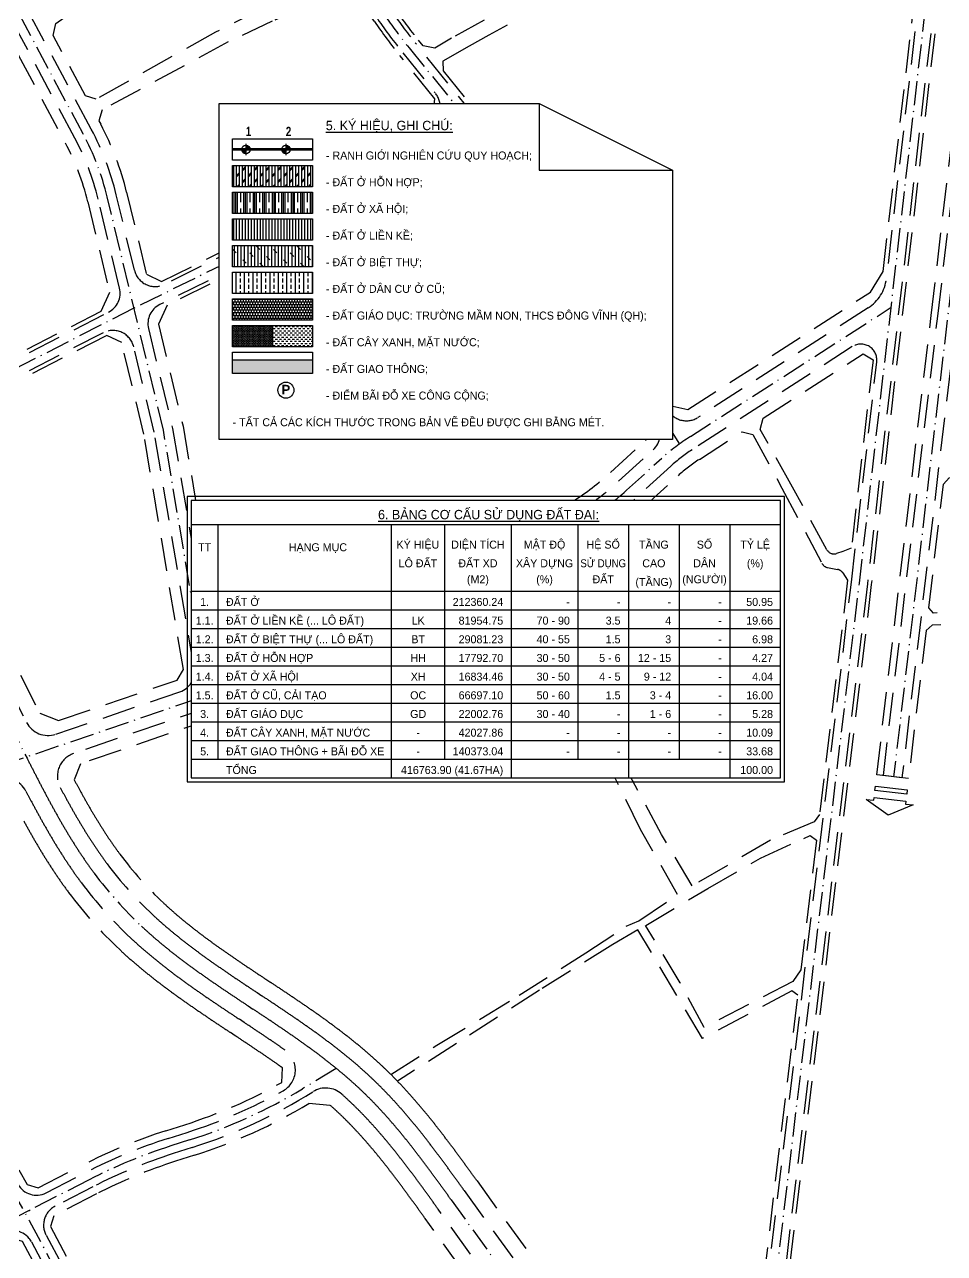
# Model space of a CAD drawing. Header units: metres. Extents: x 563124 to 573994, y 2062953 to 2068466.
# Drawn here: x 569367.6 to 569712.7, y 2065749.5 to 2066210.1 of the extents above; entities that cross this region are included whole.
import ezdxf
from ezdxf.enums import TextEntityAlignment as Align

# ---------------------------------------------------------------- set-up
doc = ezdxf.new("R2010")
doc.units = ezdxf.units.M
for name, pattern in [('ACAD_ISO10W100', [18.5, 12, -3, 0.5, -3]), ('DOT', [0.25, 0, -0.25]), ('HIDDEN', [0.375, 0.25, -0.125])]:
    doc.linetypes.add(name, pattern=pattern)
doc.layers.get('0').update_dxf_attribs({"linetype": 'CONTINUOUS'})
for name, color, linetype in [('ghi_chu', 7, 'CONTINUOUS'), ('hacth sdd', 8, 'CONTINUOUS'), ('hatchViaHe+LogDg', 129, 'CONTINUOUS'), ('LogDg phu', 7, 'CONTINUOUS'), ('QH', 7, 'CONTINUOUS'), ('RANHGIOI', 2, 'HIDDEN'), ('TimDg', 222, 'CONTINUOUS'), ('ViaHeSphu', 32, 'CONTINUOUS')]:
    doc.layers.add(name, color=color, linetype=linetype)
doc.styles.add('ARIALB', font='VHARIALB.ttf', dxfattribs={"width": 0.75})
doc.styles.add('avantH', font='VHAVAN.ttf', dxfattribs={"height": 10})

# ---------------------------------------------------------------- blocks, each defined once
blk = doc.blocks.new('dsl')
at = {"color": 158, "linetype": 'DOT'}
blk.add_wipeout([(0, 1.5), (0.34, 1.46), (0.73, 1.31), (1.02, 1.1), (1.23, 0.85), (1.35, 0.64), (1.44, 0.41), (1.5, 0), (1.44, -0.42), (1.33, -0.7), (1.15, -0.96), (0.91, -1.19), (0.61, -1.37), (0.38, -1.45), (0, -1.5), (-0.46, -1.43), (-0.79, -1.27), (-1.14, -0.97), (-1.32, -0.72), (-1.43, -0.46), (-1.49, -0.14), (-1.5, 0), (-1.46, 0.34), (-1.34, 0.68), (-1.17, 0.94), (-0.92, 1.19), (-0.63, 1.36), (-0.25, 1.48)], dxfattribs=at).dxf.layer = 'ghi_chu'
at = {"layer": 'ghi_chu', "color": 32}
blk.add_circle((0, 0), 1.5, dxfattribs=at)
at = {"layer": 'ghi_chu', "style": 'ARIALB'}
blk.add_attdef('01', text='', height=1.5, dxfattribs=at).set_placement((0, -0.75), align=Align.CENTER)
blk = doc.blocks.new('moc')
at = {"layer": 'QH', "linetype": 'Continuous'}
h = blk.add_hatch(color=7, dxfattribs=at)
h.paths.add_polyline_path([(0, 0), (0.53, 0, 0.414214), (0, 0.53)])
h.paths.add_polyline_path([(-0.53, 0, 0.414214), (0, -0.53), (0, 0)])
for p, q in [((0, 0.71), (0, -0.71)), ((-0.71, 0), (0.71, 0))]:
    blk.add_line(p, q, dxfattribs=at)
blk.add_circle((0, 0), 0.529, dxfattribs=at)
blk = doc.blocks.new('ghi_Eu4')
at = {"color": 32}
blk.add_wipeout([(-170, 126), (-50, 126), (0, 101), (0, 0), (-170, 0)], dxfattribs=at).dxf.layer = 'ghi_chu'
h = blk.add_hatch()
h.set_pattern_fill('DOLMIT', color=40, scale=0.2, angle=90, style=0)
h.set_pattern_definition([(90, (31509.9152, 10123.9074), (-1.27, 8e-17), []), (135, (31509.915, 10123.9074), (-2.53999827, -2.53999827), [1.796052, -3.5921])])
h.paths.add_polyline_path([(-165, 72.76), (-135, 72.76), (-135, 64.76), (-165, 64.76)])
at = {"layer": 'hacth sdd'}
h = blk.add_hatch(dxfattribs=at)
h.set_pattern_fill('CORK', color=44, scale=0.35, angle=90, style=0)
h.set_pattern_definition([(90, (-569966.3432, -2065515.703), (-1.11125, 7e-17), []), (225, (-569965.7876, -2065515.1474), (2.22250096, -2.22250096), [1.5715455, -1.5715455]), (225, (-569965.7876, -2065514.8696), (2.22250096, -2.22250096), [1.5715455, -1.5715455]), (225, (-569965.7876, -2065514.5918), (2.22250096, -2.22250096), [1.5715455, -1.5715455])])
h.paths.add_polyline_path([(-165, 102.76), (-135, 102.76), (-135, 94.76), (-165, 94.76)])
h = blk.add_hatch(dxfattribs=at)
h.set_pattern_fill('CLAY', color=44, scale=0.75, angle=90, style=0)
h.set_pattern_definition([(90, (-569966.3432, -2065515.703), (-3.571875, 2e-16), []), (90, (-569966.9385, -2065515.703), (-3.571875, 2e-16), []), (90, (-569967.5338, -2065515.703), (-3.571875, 2e-16), []), (90, (-569968.7244, -2065515.703), (-3.571875, 2e-16), [3.571875, -2.38125])])
h.paths.add_polyline_path([(-165, 92.76), (-135, 92.76), (-135, 84.76), (-165, 84.76)])
h = blk.add_hatch(dxfattribs=at)
h.set_pattern_fill('ANSI31', color=30, scale=0.35, angle=45, style=0)
h.set_pattern_definition([(90, (-569966.3432, -2065515.703), (-1.11125, 1e-16), [])])
h.paths.add_polyline_path([(-165, 82.76), (-135, 82.76), (-135, 74.76), (-165, 74.76)])
h = blk.add_hatch(dxfattribs=at)
h.set_pattern_fill('ANSI33', color=56, scale=0.5, angle=45, style=0)
h.set_pattern_definition([(90, (31509.9152, 10123.9074), (-3.175, 7e-16), []), (90, (31511.5027, 10125.495), (-3.175, 7e-16), [1.5875, -0.79375])])
h.paths.add_polyline_path([(-165, 62.76), (-135, 62.76), (-135, 54.76), (-165, 54.76)])
h = blk.add_hatch(dxfattribs=at)
h.set_pattern_fill('AR-B88', color=15, scale=0.005, style=0)
h.set_pattern_definition([(0, (-569966.3432, -2065515.703), (0, 1.016), []), (90, (-569966.3432, -2065515.70305), (-0.508, 1.016), [1.016, -1.016])])
h.paths.add_polyline_path([(-165, 52.76), (-135, 52.76), (-135, 44.76), (-165, 44.76)])
h = blk.add_hatch(dxfattribs=at)
h.set_pattern_fill('CROSS', color=64, scale=0.05, style=0)
h.set_pattern_definition([(0, (-165, 34.76), (0.3175, 0.3175), [0.15875, -0.47625]), (90, (-164.92063, 34.68063), (-0.3175, 0.3175), [0.15875, -0.47625])])
h.paths.add_polyline_path([(-150, 42.76), (-165, 42.76), (-165, 34.76), (-150, 34.76)])
h = blk.add_hatch(dxfattribs=at)
h.set_pattern_fill('DASH', color=152, scale=0.25, style=0)
h.set_pattern_definition([(0, (-149.99875, 34.76), (0.79375, 0.79375), [0.79375, -0.79375])])
h.paths.add_polyline_path([(-135, 42.76), (-150, 42.76), (-150, 34.76), (-135, 34.76)])
at = {"layer": 'hatchViaHe+LogDg'}
blk.add_hatch(color=158, dxfattribs=at).paths.add_polyline_path([(-135, 29.76), (-165, 29.76), (-165, 24.76), (-135, 24.76)])
at = {"layer": 'ghi_chu'}
blk.add_lwpolyline([(-170, 0), (-170, 126), (-50, 126), (0, 101), (0, 0)], close=True, dxfattribs=at)
for points in [[(-50, 126), (-50, 101)], [(-50, 101), (0, 101)], [(-150, 42.76), (-150, 34.76)]]:
    blk.add_lwpolyline(points, dxfattribs=at)
at = {"layer": 'ghi_chu', "ltscale": 4}
for points in [[(-165, 112.76), (-135, 112.76), (-135, 104.76), (-165, 104.76)], [(-165, 102.76), (-135, 102.76), (-135, 94.76), (-165, 94.76)], [(-165, 92.76), (-135, 92.76), (-135, 84.76), (-165, 84.76)], [(-165, 82.76), (-135, 82.76), (-135, 74.76), (-165, 74.76)], [(-165, 72.76), (-135, 72.76), (-135, 64.76), (-165, 64.76)], [(-165, 62.76), (-135, 62.76), (-135, 54.76), (-165, 54.76)], [(-165, 52.76), (-135, 52.76), (-135, 44.76), (-165, 44.76)], [(-165, 42.76), (-135, 42.76), (-135, 34.76), (-165, 34.76)], [(-165, 32.76), (-135, 32.76), (-135, 24.76), (-165, 24.76)]]:
    blk.add_lwpolyline(points, close=True, dxfattribs=at)
at = {"layer": 'ghi_chu', "color": 32}
blk.add_lwpolyline([(-135, 29.76), (-165, 29.76)], dxfattribs=at)
at = {"layer": 'RANHGIOI', "color": 1, "ltscale": 9, "const_width": 1}
blk.add_lwpolyline([(-165, 108.76), (-135, 108.76)], dxfattribs=at)
at = {"layer": 'QH', "xscale": 3, "yscale": 3, "zscale": 3}
for p in [(-160, 108.76), (-145, 108.76)]:
    blk.add_blockref('moc', p, dxfattribs=at)
at = {"layer": 'ghi_chu', "lineweight": -2, "style": 'avantH'}
for s, height, p in [('%%U5. ký hiÖu, ghi chó:', 3.5, (-130.03, 116)), ('- ranh giíi nghiªn cøu quy ho¹ch;', 3, (-130, 105)), ('- ®Êt ë hçn hîp;', 3, (-130, 95)), ('- ®Êt ë x· héi;', 3, (-130, 85)), ('- ®Êt ë liÒn kÒ;', 3, (-130, 75)), ('- ®Êt ë biÖt thù;', 3, (-130, 65)), ('- ®Êt ë d©n c\xad ë cò;', 3, (-130, 55)), ('- ®Êt gi¸o dôc: tr\xadêng mÇm non, thcs ®«ng vÜnh (qh);', 3, (-130, 45)), ('- ®Êt c©y xanh, mÆt n\xadíc;', 3, (-130, 35)), ('- ®Êt giao th«ng;', 3, (-130, 25)), ('- ®iÓm b·i ®ç xe c«ng céng;', 3, (-130, 15)), ('- tÊt c¶ c¸c kÝch th\xadíc trong b¶n vÏ ®Òu ®\xadîc ghi b»ng mÐt.', 3, (-165, 5))]:
    blk.add_text(s, height=height, dxfattribs=at).set_placement(p)
at = {"layer": 'QH', "style": 'ARIALB', "width": 0.75}
for s, p in [('1', (-160.04, 113.76)), ('2', (-145.04, 113.76))]:
    blk.add_text(s, height=3.5, dxfattribs=at).set_placement(p)
at = {"layer": 'ghi_chu'}
ref = blk.add_blockref('dsl', (-145, 18.53), dxfattribs=dict(at, xscale=2, yscale=2, zscale=2))
ref.add_attrib('01', 'p', dxfattribs={"height": 3.5, "style": 'ARIALB'}).set_placement((-145, 17.03), align=Align.CENTER)
blk = doc.blocks.new('ghi-Eu5')
at = {"color": 32}
blk.add_wipeout([(-221, 104), (0, 104), (0, 0), (-221, 0)], dxfattribs=at).dxf.layer = 'ghi_chu'
at = {"layer": 'ghi_chu'}
blk.add_line((-221, 95, -3.48), (0, 95, -3.48), dxfattribs=at)
at = {"layer": 'ghi_chu', "color": 32}
for p, q in [((-211, 95, -3.48), (-211, 7, -3.48)), ((-146, 95, -3.48), (-146, 0, -3.48)), ((-126, 95, -3.48), (-126, 7, -3.48)), ((-101, 95, -3.48), (-101, 0, -3.48)), ((-76, 95, -3.48), (-76, 7, -3.48)), ((-38, 95, -3.48), (-38, 7, -3.48)), ((-19, 95, -3.48), (-19, 0, -3.48)), ((-221, 70, -3.48), (0, 70, -3.48)), ((-221, 63, -3.48), (0, 63, -3.48)), ((-221, 56, -3.48), (0, 56, -3.48)), ((-221, 49, -3.48), (0, 49, -3.48)), ((-221, 42, -3.48), (0, 42, -3.48)), ((-221, 35, -3.48), (0, 35, -3.48)), ((-221, 28, -3.48), (0, 28, -3.48)), ((-221, 21, -3.48), (0, 21, -3.48)), ((-221, 14, -3.48), (0, 14, -3.48)), ((-221, 7, -3.48), (0, 7, -3.48))]:
    blk.add_line(p, q, dxfattribs=at)
at = {"layer": 'ghi_chu', "color": 32, "elevation": -3.48}
blk.add_lwpolyline([(1.5, 105.5), (-222.5, 105.5), (-222.5, -1.5), (1.5, -1.5)], close=True, dxfattribs=at)
at = {"layer": 'ghi_chu', "elevation": -3.48}
blk.add_lwpolyline([(0, 104), (-221, 104), (-221, 0), (0, 0)], close=True, dxfattribs=at)
blk.add_lwpolyline([(-221, 95), (-211, 95), (-146, 95), (-126, 95), (-101, 95), (-76, 95), (-38, 95), (-19, 95), (0, 95)], dxfattribs=at)
at = {"layer": 'ghi_chu', "color": 32, "elevation": -3.48}
for points in [[(-221, 95), (-211, 95), (-146, 95), (-126, 95), (-101, 95), (-76, 95), (-57, 95), (-38, 95), (-19, 95), (0, 95)], [(-57, 95), (-57, 0)]]:
    blk.add_lwpolyline(points, dxfattribs=at)
at = {"layer": 'ghi_chu', "lineweight": -2, "style": 'avantH'}
for s, height, p in [('%%U6. b¶ng c¬ cÊu sö dông ®Êt ®ai:', 3.5, (-109.5, 97, -3.48)), ('tt', 3, (-216, 85, -3.48)), ('h¹ng môc', 3, (-173.5, 85, -3.48)), ('ký hiÖu', 3, (-136, 85.99, -3.48)), ('diÖn tÝch', 3, (-113.5, 85.99, -3.48)), ('mËt ®é', 3, (-88.5, 85.99, -3.48)), ('hÖ sè', 3, (-66.5, 85.99, -3.48)), ('tÇng', 3, (-47.5, 85.99, -3.48)), ('sè', 3, (-28.5, 85.99, -3.48)), ('tû lÖ', 3, (-9.5, 85.99, -3.48)), ('l« ®Êt', 3, (-136, 78.99, -3.48)), ('®Êt xd', 3, (-113.5, 78.99, -3.48)), ('x©y dùng', 3, (-88.5, 78.99, -3.48)), ('cao', 3, (-47.5, 78.99, -3.48)), ('d©n', 3, (-28.5, 78.99, -3.48)), ('(%%%)', 3, (-9.5, 78.99, -3.48)), ('(m2)', 3, (-113.5, 72.99, -3.48)), ('(%%%)', 3, (-88.5, 72.99, -3.48)), ('®Êt', 3, (-66.5, 72.99, -3.48)), ('(tÇng)', 3, (-47.5, 71.99, -3.48)), ('(ng\xadêi)', 3, (-28.5, 72.99, -3.48)), ('1.', 3, (-216, 64.5, -3.48)), ('3.', 3, (-216, 22.5, -3.48)), ('gd', 3, (-135.9, 22.5, -3.48)), ('4.', 3, (-216, 15.5, -3.48)), ('-', 3, (-135.9, 15.5, -3.48)), ('5.', 3, (-216, 8.5, -3.48)), ('-', 3, (-135.9, 8.5, -3.48))]:
    blk.add_text(s, height=height, dxfattribs=at).set_placement(p, align=Align.CENTER)
at = {"layer": 'ghi_chu', "lineweight": -2, "style": 'avantH', "width": 0.9}
blk.add_text('sö dông', height=3, dxfattribs=at).set_placement((-66.5, 78.99, -3.48), align=Align.CENTER)
at = {"layer": 'ghi_chu', "lineweight": -2, "style": 'avantH'}
for s, p in [('®Êt ë', (-208, 64.5, -3.48)), ('®Êt gi¸o dôc', (-208, 22.5, -3.48)), ('®Êt c©y xanh, mÆt n\xadíc', (-208, 15.5, -3.48)), ('®Êt giao th«ng + b·i ®ç xe', (-208, 8.5, -3.48))]:
    blk.add_text(s, height=3, dxfattribs=at).set_placement(p)
for s, p in [('212360.24', (-104, 64.5, -3.48)), ('-', (-79, 64.5, -3.48)), ('-', (-60, 64.5, -3.48)), ('-', (-41, 64.5, -3.48)), ('-', (-22, 64.5, -3.48)), ('50.95', (-2.81, 64.5, -3.48)), ('22002.76', (-104, 22.5, -3.48)), ('30 - 40', (-79, 22.5, -3.48)), ('-', (-60, 22.5, -3.48)), ('1 - 6', (-41, 22.5, -3.48)), ('-', (-22, 22.5, -3.48)), ('5.28', (-2.81, 22.5, -3.48)), ('42027.86', (-104, 15.5, -3.48)), ('10.09', (-2.81, 15.5, -3.48)), ('-', (-79, 15.5, -3.48)), ('-', (-60, 15.5, -3.48)), ('-', (-41, 15.5, -3.48)), ('-', (-22, 15.5, -3.48)), ('140373.04', (-104, 8.5, -3.48)), ('-', (-79, 8.5, -3.48)), ('-', (-60, 8.5, -3.48)), ('-', (-41, 8.5, -3.48)), ('-', (-22, 8.5, -3.48)), ('33.68', (-2.81, 8.5, -3.48))]:
    blk.add_text(s, height=3, dxfattribs=at).set_placement(p, align=Align.RIGHT)
at = {"layer": 'ghi_chu', "color": 5, "lineweight": -2, "style": 'avantH'}
for s, p in [('1.1.', (-216, 57.5, -3.48)), ('lk', (-135.9, 57.5, -3.48)), ('1.2.', (-216, 50.5, -3.48)), ('bt', (-135.9, 50.5, -3.48)), ('1.3.', (-216, 43.5, -3.48)), ('hh', (-135.9, 43.5, -3.48)), ('1.4.', (-216, 36.5, -3.48)), ('xh', (-135.9, 36.5, -3.48)), ('1.5.', (-216, 29.5, -3.48)), ('oc', (-135.9, 29.5, -3.48))]:
    blk.add_text(s, height=3, dxfattribs=at).set_placement(p, align=Align.CENTER)
for s, p in [('®Êt ë liÒn kÒ (... l« ®Êt)', (-208, 57.5, -3.48)), ('®Êt ë biÖt thù (... l« ®Êt)', (-208, 50.5, -3.48)), ('®Êt ë hçn hîp', (-208, 43.5, -3.48)), ('®Êt ë x· héi', (-208, 36.5, -3.48)), ('®Êt ë cò, c¶i t¹o', (-208, 29.5, -3.48))]:
    blk.add_text(s, height=3, dxfattribs=at).set_placement(p)
for s, p in [('81954.75', (-104, 57.5, -3.48)), ('70 - 90', (-79, 57.5, -3.48)), ('3.5', (-60, 57.5, -3.48)), ('4', (-41, 57.5, -3.48)), ('19.66', (-2.81, 57.5, -3.48)), ('-', (-22, 57.5, -3.48)), ('29081.23', (-104, 50.5, -3.48)), ('40 - 55', (-79, 50.5, -3.48)), ('1.5', (-60, 50.5, -3.48)), ('3', (-41, 50.5, -3.48)), ('-', (-22, 50.5, -3.48)), ('6.98', (-2.81, 50.5, -3.48)), ('17792.70', (-104, 43.5, -3.48)), ('30 - 50', (-79, 43.5, -3.48)), ('5 - 6', (-60, 43.5, -3.48)), ('12 - 15', (-41, 43.5, -3.48)), ('4.27', (-2.81, 43.5, -3.48)), ('-', (-22, 43.5, -3.48)), ('16834.46', (-104, 36.5, -3.48)), ('30 - 50', (-79, 36.5, -3.48)), ('4 - 5', (-60, 36.5, -3.48)), ('9 - 12', (-41, 36.5, -3.48)), ('-', (-22, 36.5, -3.48)), ('4.04', (-2.81, 36.5, -3.48)), ('66697.10', (-104, 29.5, -3.48)), ('50 - 60', (-79, 29.5, -3.48)), ('1.5', (-60, 29.5, -3.48)), ('3 - 4', (-41, 29.5, -3.48)), ('16.00', (-2.81, 29.5, -3.48)), ('-', (-22, 29.5, -3.48))]:
    blk.add_text(s, height=3, dxfattribs=at).set_placement(p, align=Align.RIGHT)
at = {"layer": 'ghi_chu', "color": 1, "lineweight": -2, "style": 'avantH'}
blk.add_text('tæng', height=3, dxfattribs=at).set_placement((-208, 1.5, -3.48))
for s, p in [('416763.90 (41.67ha)', (-104, 1.5, -3.48)), ('100.00', (-2.81, 1.5, -3.48))]:
    blk.add_text(s, height=3, dxfattribs=at).set_placement(p, align=Align.RIGHT)

msp = doc.modelspace()

# ---------------------------------------------------------------- linework, layer by layer
at = {"layer": 'LogDg phu', "linetype": 'HIDDEN', "ltscale": 50}
for points in [[(569514.194, 2066203.296, -0.0190016), (569505.024, 2066215.556), (569469.705, 2066266.716, -0.0541543), (569448.992, 2066304.992), (569427.72, 2066357.063, 0.0357588), (569408.816, 2066395.285), (569397.502, 2066414.559, -0.4063899), (569400.502, 2066426.752), (569457.152, 2066462.078), (569466.556, 2066464.654, 0.072699), (569467.881, 2066465.233), (569500.511, 2066485.581, 0.0727574), (569501.615, 2066486.517), (569508.058, 2066493.823), (569568.158, 2066531.301, -0.4176759), (569588.916, 2066526.359), (569619.598, 2066475.838), (569628.166, 2066460.208), (569632.618, 2066453.069, 0.2706051), (569714.72, 2066409.838, -0.46256)], [(569509.53, 2066199.522), (569521.678, 2066184.506, -0.4206262), (569520.354, 2066173.147), (569492.631, 2066151.703, -0.0504458), (569467.525, 2066136.048), (569420.136, 2066112.759, -0.480235), (569408.831, 2066118.063), (569402.015, 2066146.318, 0.0637052), (569392.664, 2066170.865), (569366.136, 2066220.457, 0.0210814), (569323.132, 2066293.292), (569287.709, 2066347.892, -0.4340957), (569290.88, 2066360.653), (569324.753, 2066379.516), (569380.129, 2066414.048, -0.4220808), (569392.653, 2066410.967), (569403.642, 2066392.247, -0.0357588), (569422.166, 2066354.794), (569443.437, 2066302.723, 0.0541543), (569464.767, 2066263.308), (569500.086, 2066212.147, 0.0190016), (569509.53, 2066199.522)], [(569724.052, 2066399.784), (569712.27, 2066300.672), (569690.875, 2066114.872, -0.2247832), (569684.09, 2066103.973), (569620.207, 2066062.871, -0.4198279), (569609.069, 2066065.4), (569596.328, 2066086.061), (569565.502, 2066136.973, 0.0339596), (569550.021, 2066159.013), (569514.194, 2066203.296)], [(569199.983, 2066276.986), (569308.614, 2066065.117, 0.413652), (569319.369, 2066061.641), (569399.112, 2066102.335, 0.3469044), (569403.253, 2066111.337), (569395.21, 2066144.676, 0.0637052), (569386.492, 2066167.563), (569359.964, 2066217.155, 0.0210814), (569317.259, 2066289.482), (569280.918, 2066345.498, 0.394607), (569268.989, 2066348.462), (569212.152, 2066316.811)], [(569718.23, 2066299.975), (569683.738, 2066000.435), (569651.883, 2065734.712, 0.3995673)], [(569545.357, 2066155.239), (569535.519, 2066167.399, 0.4078299), (569524.405, 2066168.695), (569496.302, 2066146.957, -0.0504458), (569470.172, 2066130.663), (569418.366, 2066105.204, 0.3511368), (569414.118, 2066096.148), (569423.143, 2066058.738), (569437.566, 2065973.329, 0.4528224), (569447.798, 2065967.012), (569478.786, 2065976.506, 0.0558198), (569518.716, 2065993.805), (569556.644, 2066015.538), (569575.578, 2066027.563, 0.0435113), (569590.412, 2066038.907), (569603.399, 2066050.76, 0.3603869), (569604.815, 2066060.868), (569591.208, 2066082.932), (569560.369, 2066133.866, 0.0339596), (569545.357, 2066155.239)], [(569431.216, 2065968.895), (569416.281, 2066057.333), (569408.558, 2066089.345, 0.4848864), (569397.145, 2066094.595), (569322.134, 2066056.316, 0.4147754), (569318.652, 2066045.54), (569368.395, 2065948.523, 0.3722519), (569379.307, 2065944.111), (569425.908, 2065959.99, 0.367771), (569431.216, 2065968.895)], [(569645.598, 2065732.69), (569677.778, 2066001.135), (569687.282, 2066083.669, 0.6329421), (569678.075, 2066089.401), (569617.972, 2066050.731, 0.0420432), (569609.988, 2066044.589), (569596.479, 2066032.259, -0.0435113), (569580.403, 2066019.966), (569561.296, 2066007.831), (569523.191, 2065985.996, -0.0558198), (569481.423, 2065967.901), (569437.85, 2065954.551), (569386.029, 2065936.893, 0.4622806), (569380.989, 2065924.141)], [(569368.159, 2065922.745, 0.3700741), (569357.279, 2065927.096)], [(569365.132, 2065775.358, 0.4022329), (569375.748, 2065772.189), (569390.482, 2065779.763, -0.0414623), (569421.543, 2065792.601), (569428.611, 2065794.857, 0.0498846), (569464.592, 2065810.442, 0.5541046), (569465.361, 2065825.684, 0.0021547), (569462.366, 2065827.755, 0.0020833), (569458.27, 2065830.536, 0.00125), (569454.141, 2065833.299, 0.0002778), (569449.982, 2065836.062), (569448.204, 2065837.242, -0.0002778), (569444.032, 2065840.014, -0.00125), (569439.852, 2065842.811, -0.0020833), (569435.674, 2065845.648, -0.0029167), (569431.508, 2065848.537, -0.00375), (569427.365, 2065851.494, -0.0045834), (569423.255, 2065854.531, -0.0054167), (569419.191, 2065857.662, -0.0062501), (569415.186, 2065860.899, -0.0070835), (569411.255, 2065864.254, -0.0080557), (569407.407, 2065867.742, -0.0444812), (569388.948, 2065888.396, -0.0080557), (569385.913, 2065892.608, -0.0070835), (569383.018, 2065896.891, -0.0062501), (569380.249, 2065901.234, -0.0054167), (569377.593, 2065905.622, -0.0045834), (569375.034, 2065910.046, -0.00375), (569372.56, 2065914.494, -0.0029167), (569370.155, 2065918.957, -0.0017664), (569368.159, 2065922.745)], [(569380.989, 2065924.141, 0.0026167), (569383.09, 2065920.248, 0.00375), (569385.477, 2065915.958, 0.0045834), (569387.925, 2065911.725, 0.0054167), (569390.447, 2065907.559, 0.0062501), (569393.055, 2065903.469, 0.0070835), (569395.759, 2065899.468, 0.0080557), (569398.57, 2065895.567, 0.0444812), (569415.609, 2065876.501, 0.0080557), (569419.17, 2065873.273, 0.0070835), (569422.846, 2065870.136, 0.0062501), (569426.617, 2065867.088, 0.0054167), (569430.475, 2065864.116, 0.0045834), (569434.408, 2065861.21, 0.00375), (569438.405, 2065858.358, 0.0029167), (569442.456, 2065855.548, 0.0020833), (569446.551, 2065852.767, 0.00125), (569450.681, 2065850.003, 0.0002778), (569454.839, 2065847.241), (569456.617, 2065846.061, -0.0002778), (569460.787, 2065843.29, -0.00125), (569464.969, 2065840.492, -0.0020833), (569469.147, 2065837.655, -0.0029167), (569473.313, 2065834.766, -0.00375), (569477.456, 2065831.809, -0.0045834), (569481.566, 2065828.772, -0.0054167), (569485.63, 2065825.641, -0.0062501), (569489.635, 2065822.404, -0.0070835), (569493.567, 2065819.048, -0.0080557), (569497.414, 2065815.561, -0.006646), (569500.403, 2065812.687, -0.0080557), (569504.039, 2065808.979, -0.0070835), (569507.544, 2065805.182, -0.0062501), (569510.936, 2065801.306, -0.0054167), (569514.223, 2065797.368, -0.0045834), (569517.419, 2065793.381, -0.00375), (569520.535, 2065789.356, -0.0029167), (569523.585, 2065785.306, -0.0020833), (569526.583, 2065781.243, -0.00125), (569529.542, 2065777.175, -0.0002778), (569532.475, 2065773.115), (569579.439, 2065708.021, 0.3751401)], [(569475.859, 2065810.116, -0.0618517), (569430.436, 2065789.141), (569423.368, 2065786.885, 0.0414623), (569393.225, 2065774.427), (569379.096, 2065767.164, 0.4180618), (569375.686, 2065756.298), (569390.591, 2065728.215, -0.1104115)], [(569567.823, 2065703.612), (569522.743, 2065766.094, 0.0002778), (569519.82, 2065770.14, 0.00125), (569516.897, 2065774.159, 0.0020833), (569513.958, 2065778.143, 0.0029167), (569510.992, 2065782.081, 0.00375), (569507.986, 2065785.963, 0.0045834), (569504.928, 2065789.779, 0.0054167), (569501.807, 2065793.517, 0.0062501), (569498.614, 2065797.167, 0.0070835), (569495.336, 2065800.717, 0.0080557), (569491.971, 2065804.149, 0.006646), (569489.212, 2065806.802, 0.0059184), (569486.605, 2065809.186, 0.3327779), (569475.859, 2065810.116)], [(569239.684, 2065695.71), (569359.529, 2065757.124, -0.4100112), (569370.244, 2065753.755), (569385.291, 2065725.402, -0.1104115), (569390.028, 2065708.151), (569392.387, 2065659.103, 0.1710194), (569407.18, 2065622.787), (569434.648, 2065591.819, -0.4190907), (569433.872, 2065580.438), (569415.544, 2065564.718, -0.086546), (569387.336, 2065547.951), (569378.35, 2065544.531, -0.0395534), (569363.871, 2065540.296), (569304.576, 2065527.936, -0.3768487), (569287.348, 2065537.693), (569235.776, 2065685.963, -0.3741157), (569239.684, 2065695.71)]]:
    msp.add_lwpolyline(points, format="xyb", dxfattribs=at)
msp.add_lwpolyline([(569717.104, 2066099.967), (569696.712, 2065927.754), (569689.761, 2065928.577), (569710.152, 2066100.79), (569736.863, 2066326.366)], dxfattribs=at)
for points in [[(569686.779, 2065924.656), (569698.696, 2065923.245), (569698.528, 2065921.618), (569686.587, 2065923.031)], [(569698.081, 2065917.945), (569700.925, 2065917.609), (569691.52, 2065913.778), (569683.296, 2065919.695), (569686.14, 2065919.358), (569686.268, 2065920.442), (569698.209, 2065919.029)]]:
    msp.add_lwpolyline(points, close=True, dxfattribs=at)
at = {"layer": 'TimDg', "linetype": 'ACAD_ISO10W100', "ltscale": 0.75}
msp.add_line((569750.962, 2066416.262), (569693.584, 2065928.124), dxfattribs=at)
for points in [[(569436.465, 2065958.834), (569419.712, 2066058.035), (569398.612, 2066145.497, 0.0637052), (569389.578, 2066169.214), (569363.05, 2066218.806, 0.0210814), (569320.195, 2066291.387), (569273.196, 2066363.831), (569085.612, 2066661.709, 0.0423425), (569070.333, 2066681.95), (568996.089, 2066764.701, -0.0749695), (568963.325, 2066814.535), (568886.568, 2066981.043), (568801.419, 2067173.117), (568783.085, 2067218.92), (568756.049, 2067284.094), (568726.978, 2067363.658)], [(569384.443, 2066430.88), (569406.229, 2066393.766, -0.0357588), (569424.943, 2066355.928), (569446.215, 2066303.857, 0.0541543), (569467.236, 2066265.012), (569502.555, 2066213.851, 0.0190016), (569511.862, 2066201.409), (569547.689, 2066157.126, -0.0339596), (569562.935, 2066135.42), (569593.768, 2066084.496), (569613.171, 2066053.033)], [(569171.52, 2066319.349), (569368.542, 2065935.086, 0.0002778), (569370.826, 2065930.638, 0.00125), (569373.125, 2065926.197, 0.0020833), (569375.453, 2065921.772, 0.0029167), (569377.825, 2065917.371, 0.00375), (569380.256, 2065913.002, 0.0045834), (569382.759, 2065908.673, 0.0054167), (569385.348, 2065904.396, 0.0062501), (569388.036, 2065900.18, 0.0070835), (569390.836, 2065896.038, 0.0080557), (569393.759, 2065891.981, 0.0444812), (569411.508, 2065872.121, 0.0080557), (569415.213, 2065868.763, 0.0070835), (569419.016, 2065865.518, 0.0062501), (569422.904, 2065862.375, 0.0054167), (569426.865, 2065859.323, 0.0045834), (569430.886, 2065856.352, 0.00375), (569434.956, 2065853.447, 0.0029167), (569439.065, 2065850.598, 0.0020833), (569443.201, 2065847.789, 0.00125), (569447.357, 2065845.009, 0.0002778), (569451.521, 2065842.242), (569453.3, 2065841.061, -0.0002778), (569457.464, 2065838.295, -0.00125), (569461.62, 2065835.514, -0.0020833), (569465.756, 2065832.705, -0.0029167), (569469.865, 2065829.856, -0.00375), (569473.935, 2065826.951, -0.0045834), (569477.956, 2065823.98, -0.0054167), (569481.917, 2065820.928, -0.0062501), (569485.805, 2065817.785, -0.0070835), (569489.608, 2065814.54, -0.0080557), (569493.313, 2065811.182, -0.006646), (569496.187, 2065808.418, -0.0080557), (569499.687, 2065804.848, -0.0070835), (569503.079, 2065801.174, -0.0062501), (569506.372, 2065797.412, -0.0054167), (569509.576, 2065793.573, -0.0045834), (569512.702, 2065789.672, -0.00375), (569515.763, 2065785.718, -0.0029167), (569518.772, 2065781.725, -0.0020833), (569521.74, 2065777.701, -0.00125), (569524.681, 2065773.658, -0.0002778), (569527.609, 2065769.604), (569583.734, 2065691.814)], [(569531.082, 2066177.653), (569494.467, 2066149.33, -0.0504458), (569468.849, 2066133.355), (569408.675, 2066103.784)], [(569143.746, 2066144.844), (569195.667, 2066042.078, 0.0261851), (569203.47, 2066028.454), (569250.574, 2065955.376), (569290.431, 2065888.423, 0.0117733), (569294.186, 2065882.441), (569341.851, 2065810.327), (569369.353, 2065761.832), (569387.941, 2065726.808, -0.1104115), (569393.024, 2065708.295), (569395.383, 2065659.248, 0.1710194), (569409.424, 2065624.778), (569455.268, 2065573.092), (569487.481, 2065537.611, -0.1050919), (569496.694, 2065521.806), (569504.482, 2065498.172, 0.0647225), (569510.73, 2065485.157), (569522.615, 2065466.892), (569556.529, 2065426.674, -0.0487727), (569561.387, 2065419.621), (569601.852, 2065346.533)], [(568224.63, 2065550.435), (568690.681, 2065689.412), (569163.457, 2065830.394, 0.0477913), (569189.969, 2065841.147), (569267.153, 2065881.411, 0.0466729), (569282.795, 2065891.528), (569302.762, 2065907.262, -0.084944), (569332.401, 2065923.373), (569436.465, 2065958.834), (569480.105, 2065972.204, 0.0558198), (569520.953, 2065989.9), (569558.97, 2066011.684), (569577.99, 2066023.765, 0.0435113), (569593.446, 2066035.583), (569606.642, 2066047.627, -0.03515), (569617.36, 2066055.688), (569692.659, 2066104.135)], [(569408.662, 2066103.84), (569093.307, 2065942.912, -0.0467468), (569058.632, 2065929.125), (568564.179, 2065784.257), (568255.903, 2065693.937)], [(569484.544, 2065818.822), (569471.842, 2065811.175, -0.0582732), (569429.523, 2065791.999), (569422.456, 2065789.743, 0.0414623), (569391.853, 2065777.095), (569369.676, 2065765.695, -0.0003121), (569369.343, 2065765.524), (569217.244, 2065687.582, -0.0314349), (569182.693, 2065672.536), (568915.33, 2065575.591)]]:
    msp.add_lwpolyline(points, format="xyb", dxfattribs=at)
msp.add_lwpolyline([(569621.207, 2065504.022), (569680.758, 2066000.785), (569715.25, 2066300.323)], dxfattribs=at)
at = {"layer": 'ViaHeSphu', "linetype": 'HIDDEN', "ltscale": 50}
for points in [[(569908.099, 2065960.713, -0.4014995), (569901.287, 2065967.591), (569901.185, 2065973.596), (569899.153, 2065975.497), (569880.677, 2065974.593), (569865.54, 2065973.379), (569825.954, 2065982.009), (569772.61, 2065977.93), (569769.032, 2065991.096), (569766.624, 2065992.354), (569748.851, 2065986.014), (569708.003, 2065985.01), (569705.768, 2065982.975), (569699.195, 2065927.46), (569687.278, 2065928.871), (569707.67, 2066101.084), (569734.38, 2066326.659), (569742.933, 2066399.371), (569738.518, 2066404.387), (569737.134, 2066404.401), (569731.573, 2066399.521), (569719.719, 2066299.8), (569685.227, 2066000.26), (569653.816, 2065738.232)], [(569215.072, 2066311.569), (569271.741, 2066343.127), (569278.831, 2066341.365), (569313.904, 2066287.305, -0.0210814), (569356.436, 2066215.268), (569382.965, 2066165.676, -0.0637052), (569391.321, 2066143.738), (569399.535, 2066109.693), (569396.254, 2066102.56), (569321.371, 2066064.347), (569314.636, 2066066.523), (569205.322, 2066279.724)], [(569564.903, 2066218.444), (569548.619, 2066209.939), (569541.729, 2066206.141), (569534.394, 2066202.098), (569524.482, 2066196.445), (569524.665, 2066192.739), (569551.187, 2066159.956, -0.0339596), (569566.785, 2066137.75), (569597.608, 2066086.843), (569609.624, 2066067.358), (569616.454, 2066065.807), (569684.893, 2066109.841), (569689.67, 2066117.513), (569710.78, 2066300.846)], [(569404.828, 2066227.551, -0.0346335), (569409.679, 2066230.214), (569443.547, 2066245.863, -0.0287741), (569447.827, 2066247.549), (569467.113, 2066253.893), (569470.149, 2066252.872), (569483.505, 2066233.524), (569482.512, 2066229.744), (569468.628, 2066222.437), (569457.399, 2066216.393), (569439.274, 2066207.286), (569394.526, 2066182.223), (569390.494, 2066183.402), (569378.364, 2066206.078), (569379.384, 2066210.476), (569388.721, 2066217.197), (569404.828, 2066227.551)], [(569508.364, 2066198.579, -0.0190016), (569498.852, 2066211.295), (569490.184, 2066223.548), (569487.163, 2066222.343), (569473.013, 2066216.697), (569460.555, 2066211.397), (569444.024, 2066203.606), (569396.718, 2066178.127), (569395.492, 2066174.059), (569396.191, 2066172.751, -0.0637052), (569405.903, 2066147.256), (569413.319, 2066116.517), (569418.979, 2066113.862), (569466.864, 2066137.394, 0.0504458), (569491.713, 2066152.889), (569520.736, 2066175.339), (569521.546, 2066182.285), (569508.364, 2066198.579)], [(569540.056, 2066211.807), (569527.809, 2066205.096), (569521.534, 2066201.333), (569517.074, 2066202.122), (569515.36, 2066204.24, -0.0190016), (569506.258, 2066216.408)], [(569544.19, 2066154.296), (569533.498, 2066167.512), (569526.398, 2066168.34), (569497.22, 2066145.771, -0.0504458), (569470.833, 2066129.317), (569421.142, 2066104.896), (569417.827, 2066097.831), (569427.064, 2066059.541), (569441.686, 2065972.957), (569445.054, 2065970.878), (569477.468, 2065980.809, 0.0558198), (569516.479, 2065997.709), (569554.318, 2066019.391), (569573.165, 2066031.362, 0.0435113), (569587.379, 2066042.231), (569600.574, 2066054.275, -0.0010483), (569600.875, 2066054.548), (569602.078, 2066062.084), (569559.086, 2066133.089, 0.0339596), (569544.19, 2066154.296)], [(569505.063, 2065816.516), (569522.208, 2065827.504), (569538.831, 2065837.477), (569553.089, 2065846.26), (569578.156, 2065862.202), (569593.306, 2065872.101), (569597.98, 2065874.147), (569612.59, 2065883.985), (569598.693, 2065908.398), (569586.921, 2065932.087), (569578.933, 2065945.485), (569562.837, 2065975.625), (569552.191, 2065993.97), (569548.082, 2065995.073), (569525.428, 2065982.091, -0.0558198), (569482.741, 2065963.598), (569439.235, 2065950.269), (569388.665, 2065933.037), (569386.264, 2065927.001, 0.0026429), (569388.355, 2065923.126, 0.00375), (569390.698, 2065918.914, 0.0045834), (569393.091, 2065914.776, 0.0054167), (569395.546, 2065910.721, 0.0062501), (569398.073, 2065906.758, 0.0070835), (569400.682, 2065902.898, 0.0080557), (569403.381, 2065899.152, 0.0444812), (569419.71, 2065880.881, 0.0080557), (569423.128, 2065877.782, 0.0070835), (569426.675, 2065874.755, 0.0062501), (569430.331, 2065871.801, 0.0054167), (569434.085, 2065868.908, 0.0045834), (569437.929, 2065866.067, 0.00375), (569441.853, 2065863.268, 0.0029167), (569445.846, 2065860.498, 0.0020833), (569449.9, 2065857.745, 0.00125), (569454.006, 2065854.998, 0.0002778), (569458.157, 2065852.24), (569459.935, 2065851.06, -0.0002778), (569464.111, 2065848.286, -0.00125), (569468.319, 2065845.47, -0.0020833), (569472.538, 2065842.605, -0.0029167), (569476.761, 2065839.676, -0.00375), (569480.978, 2065836.667, -0.0045834), (569485.176, 2065833.565, -0.0054167), (569489.343, 2065830.355, -0.0062501), (569493.465, 2065827.023, -0.0070835), (569497.526, 2065823.557, -0.0080557), (569501.515, 2065819.941, -0.006646), (569504.619, 2065816.956, -0.0080557), (569508.39, 2065813.11, -0.0070835), (569512.01, 2065809.189, -0.0062501), (569515.5, 2065805.201, -0.0054167), (569518.871, 2065801.163, -0.0045834), (569522.135, 2065797.09, -0.00375), (569525.306, 2065792.994, -0.0029167), (569528.399, 2065788.888, -0.0020833), (569531.426, 2065784.784, -0.00125), (569534.403, 2065780.692, -0.0002778), (569537.34, 2065776.626), (569585.693, 2065709.607)], [(569346.97, 2065813.465), (569368.628, 2065775.273), (569372.776, 2065774.035), (569389.11, 2065782.431, -0.0414623), (569420.631, 2065795.458), (569427.699, 2065797.715, 0.0513164), (569464.099, 2065813.604), (569464.367, 2065819.047, 0.0013326), (569462.968, 2065820.035, 0.0029167), (569458.975, 2065822.805, 0.0020833), (569454.921, 2065825.558, 0.00125), (569450.818, 2065828.303, 0.0002778), (569446.665, 2065831.063), (569444.886, 2065832.243, -0.0002778), (569440.708, 2065835.019, -0.00125), (569436.503, 2065837.833, -0.0020833), (569432.283, 2065840.698, -0.0029167), (569428.06, 2065843.627, -0.00375), (569423.843, 2065846.636, -0.0045834), (569419.645, 2065849.738, -0.0054167), (569415.478, 2065852.949, -0.0062501), (569411.357, 2065856.28, -0.0070835), (569407.297, 2065859.744, -0.0080557), (569403.307, 2065863.362, -0.0444812), (569384.137, 2065884.811, -0.0080557), (569380.99, 2065889.178, -0.0070835), (569378, 2065893.602, -0.0062501), (569375.15, 2065898.071, -0.0054167), (569372.426, 2065902.571, -0.0045834), (569369.813, 2065907.089, -0.00375), (569367.295, 2065911.616, -0.0029167)], [(569564.988, 2065697.287), (569517.877, 2065762.583, 0.0002778), (569514.959, 2065766.623, 0.00125), (569512.053, 2065770.618, 0.0020833), (569509.145, 2065774.561, 0.0029167), (569506.221, 2065778.443, 0.00375), (569503.27, 2065782.254, 0.0045834), (569500.281, 2065785.984, 0.0054167), (569497.243, 2065789.623, 0.0062501), (569494.148, 2065793.16, 0.0070835), (569490.985, 2065796.586, 0.0080557), (569487.755, 2065799.88, 0.006646), (569485.111, 2065802.422, 0.0066218), (569482.306, 2065804.979), (569474.254, 2065805.626, -0.0573038), (569431.348, 2065786.284), (569424.28, 2065784.027, 0.0414623), (569394.596, 2065771.758), (569378.629, 2065763.551), (569377.368, 2065759.53), (569393.241, 2065729.621, -0.1104115)], [(569376.749, 2065548.737, -0.0395534), (569362.952, 2065544.701), (569299.523, 2065531.48), (569292.986, 2065535.182), (569239.514, 2065688.914), (569241.198, 2065693.116), (569362.613, 2065755.334), (569366.69, 2065754.052), (569382.641, 2065723.996, -0.1104115), (569387.031, 2065708.007), (569389.39, 2065658.959, 0.1710194), (569404.935, 2065620.796), (569431.464, 2065590.888), (569430.987, 2065583.892), (569412.614, 2065568.133, -0.086546), (569385.735, 2065552.157), (569376.749, 2065548.737)]]:
    msp.add_lwpolyline(points, format="xyb", dxfattribs=at)
for points in [[(569323.305, 2066049.616), (569373.328, 2065952.054), (569380.342, 2065949.217), (569424.914, 2065964.406), (569427.254, 2065968.332), (569412.36, 2066056.529), (569404.05, 2066090.976), (569398.424, 2066093.564), (569325.477, 2066056.338)], [(569706.773, 2065991.462), (569712.265, 2066037.841), (569714.471, 2066040.166), (569737.814, 2066044.188), (569776.866, 2066068.14), (569779.805, 2066067.612), (569810.219, 2066028.84), (569809.83, 2066026.098), (569773.173, 2065999.708), (569747.411, 2065990.48), (569708.538, 2065989.525)]]:
    msp.add_lwpolyline(points, close=True, dxfattribs=at)
for points in [[(569655.642, 2066036.753), (569643.589, 2066058.301), (569644.647, 2066062.543), (569682.231, 2066086.724), (569685.864, 2066084.462), (569677.733, 2066013.855), (569674.502, 2066012.623), (569672.162, 2066011.838, -0.3626683), (569668.579, 2066013.236)], [(569665.818, 2065913.967), (569663.734, 2065911.211), (569647.428, 2065904.408), (569617.977, 2065887.208), (569606.535, 2065906.522), (569590.929, 2065935.631), (569577.356, 2065962.824), (569558.709, 2065997.706), (569559.897, 2066001.843), (569563.623, 2066003.977), (569582.816, 2066016.168, 0.0435113), (569599.513, 2066028.936), (569612.742, 2066041.01, -0.0420432), (569620.726, 2066047.152), (569636.799, 2066057.493), (569640.759, 2066056.483), (569651.724, 2066036.384), (569666.729, 2066008.12, 0.2283881), (569668.828, 2066006.578), (569672.58, 2066005.877, -0.2020825), (569674.525, 2066004.594), (569676.354, 2066001.854)]]:
    msp.add_lwpolyline(points, format="xyb", close=True, dxfattribs=at)
for points in [[(569600.606, 2065872.372), (569623.96, 2065886.289), (569643.682, 2065897.694), (569659.872, 2065905.043), (569662.297, 2065906.144), (569664.672, 2065904.405), (569658.848, 2065855.82), (569655.826, 2065851.462), (569622.509, 2065834.213), (569613.557, 2065850.858), (569600.592, 2065872.395)], [(569644.875, 2065739.264), (569657.708, 2065846.31), (569655.415, 2065847.882), (569621.859, 2065830.057), (569597.67, 2065870.809), (569588.293, 2065865.225), (569560.726, 2065848.187), (569529.674, 2065828.186), (569507.492, 2065814.048)]]:
    msp.add_lwpolyline(points, dxfattribs=at)

# ---------------------------------------------------------------- next in the draw order: block references
at = {"layer": 'ghi_chu'}
for name, p in [('ghi_Eu4', (569610.66, 2066054.552)), ('ghi-Eu5', (569651.167, 2065927.695, 3.481))]:
    msp.add_blockref(name, p, dxfattribs=at)

doc.saveas('drawing.dxf')
